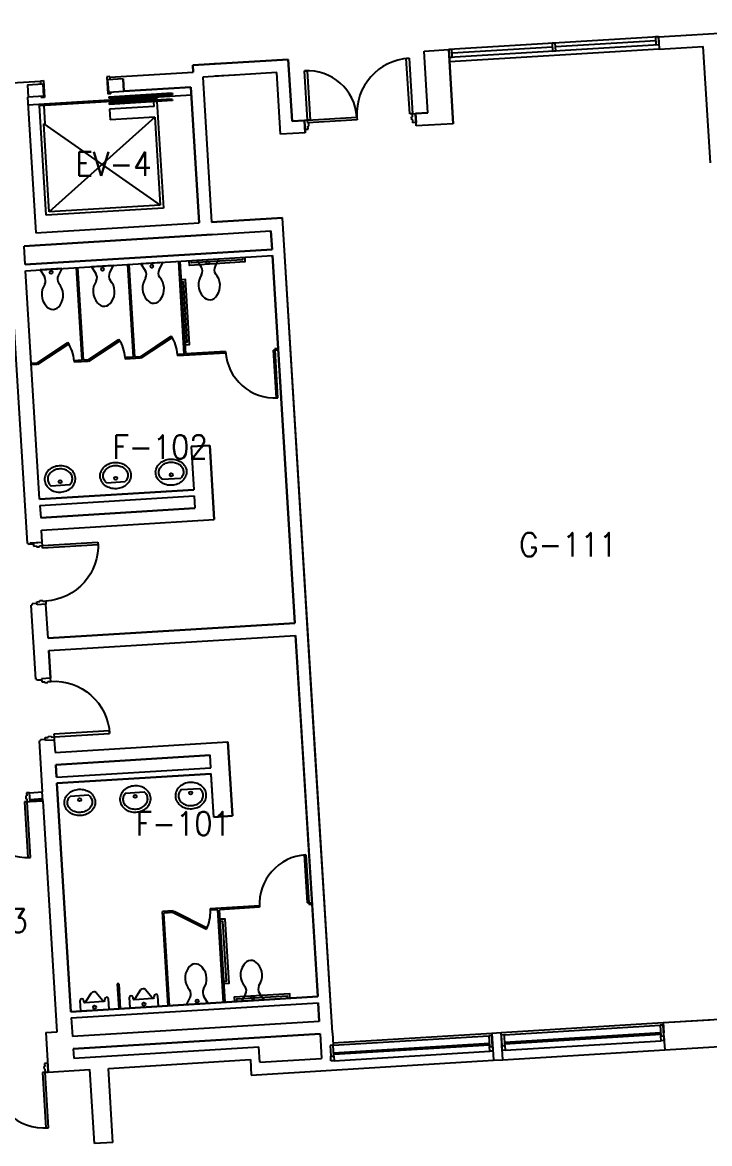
# Model space of a CAD drawing. Header units: inches. Extents: x -2 to 15026, y -1056 to 7065.
# Drawn here: x 12275 to 12720, y 5585 to 6310 of the extents above; entities that cross this region are included whole.
import ezdxf
from ezdxf.enums import TextEntityAlignment as Align

# ---------------------------------------------------------------- set-up
doc = ezdxf.new("R2010")
doc.units = ezdxf.units.IN
doc.header["$LTSCALE"] = 48
doc.header["$MEASUREMENT"] = 0
doc.layers.get('0').update_dxf_attribs({"linetype": 'CONTINUOUS'})
for name, color, linetype in [('A-DOOR', 5, 'CONTINUOUS'), ('A-FURN', 6, 'CONTINUOUS'), ('A-GLAZ', 1, 'CONTINUOUS'), ('A-GLAZ-DETL', 5, 'CONTINUOUS'), ('A-WALL', 7, 'CONTINUOUS'), ('A-WALL-SILL', 3, 'CONTINUOUS'), ('SP-RMNO', 7, 'CONTINUOUS'), ('SP-ROOM', 7, 'CONTINUOUS'), ('SP-ROOMF', 7, 'CONTINUOUS')]:
    doc.layers.add(name, color=color, linetype=linetype)
doc.styles.add('ROMANS', font='ROMANS', dxfattribs={"width": 0.78})

# ---------------------------------------------------------------- blocks, each defined once
blk = doc.blocks.new('FMGRM1')
at = {"style": 'ROMANS', "width": 0.9}
for tag, p in [('DATA1', (0, -0.2836)), ('DATA2', (0, -0.443)), ('DATA3', (0, -0.6024)), ('DATA4', (0, -0.7618)), ('DATA5', (0, -0.9213))]:
    blk.add_attdef(tag, text='', height=0.1172, dxfattribs=at).set_placement(p, align=Align.CENTER)
at = {"layer": 'SP-RMNO', "style": 'ROMANS', "width": 0.9}
blk.add_attdef('RMNUMB', text='', height=0.16, dxfattribs=at).set_placement((0, 0), align=Align.MIDDLE)

msp = doc.modelspace()

# ---------------------------------------------------------------- linework, layer by layer
at = {"layer": 'A-DOOR', "linetype": 'Continuous'}
for p, q in [((12523.64, 6286.93), (12525.39, 6287.04)), ((12525.84, 6251), (12523.64, 6286.93)), ((12525.39, 6287.04), (12527.59, 6251.1)), ((12457.76, 6278.89), (12459.5, 6278.99)), ((12459.71, 6246.95), (12457.76, 6278.89)), ((12459.5, 6278.99), (12461.46, 6247.05)), ((12278.46, 6269.93), (12288.45, 6270.54)), ((12286.83, 6272.45), (12288.82, 6272.57)), ((12286.83, 6272.45), (12286.95, 6270.45)), ((12288.45, 6270.54), (12288.93, 6262.56)), ((12288.82, 6272.57), (12289.49, 6261.59)), ((12331.74, 6275.19), (12329.75, 6275.07)), ((12329.75, 6275.07), (12330.42, 6264.09)), ((12340.35, 6273.71), (12330.37, 6273.1)), ((12330.37, 6273.1), (12330.86, 6265.12)), ((12331.74, 6275.19), (12331.86, 6273.2)), ((12278.76, 6256.92), (12384.56, 6263.39)), ((12330.42, 6264.09), (12332.41, 6264.21)), ((12330.86, 6265.12), (12340.84, 6265.73)), ((12331.04, 6262.12), (12372.21, 6264.64)), ((12331.1, 6261.13), (12372.27, 6263.64)), ((12332.35, 6265.21), (12332.41, 6264.21)), ((12372.21, 6264.64), (12372.27, 6263.64)), ((12288.93, 6262.56), (12278.95, 6261.94)), ((12287.44, 6262.46), (12287.5, 6261.47)), ((12289.49, 6261.59), (12287.5, 6261.47)), ((12331.04, 6262.12), (12331.1, 6261.13)), ((12459.71, 6246.95), (12491.65, 6248.9)), ((12491.65, 6248.9), (12491.76, 6247.16)), ((12527.59, 6251.1), (12525.84, 6251)), ((12527.09, 6249.13), (12527.71, 6249.17)), ((12527.2, 6247.26), (12527.09, 6249.13)), ((12527.59, 6251.1), (12529.59, 6251.23)), ((12527.71, 6249.17), (12527.59, 6251.1)), ((12529.59, 6251.23), (12529.94, 6245.49)), ((12459.71, 6246.95), (12457.72, 6246.82)), ((12457.72, 6246.82), (12458.07, 6241.08)), ((12461.46, 6247.05), (12459.71, 6246.95)), ((12459.82, 6245.2), (12459.71, 6246.95)), ((12459.83, 6245.01), (12459.71, 6246.95)), ((12491.76, 6247.16), (12459.82, 6245.2)), ((12460.46, 6245.05), (12459.83, 6245.01)), ((12459.95, 6243.14), (12460.57, 6243.18)), ((12460.07, 6241.21), (12459.95, 6243.14)), ((12460.57, 6243.18), (12460.46, 6245.05)), ((12527.82, 6247.3), (12527.2, 6247.26)), ((12527.94, 6245.36), (12527.82, 6247.3)), ((12529.94, 6245.49), (12527.94, 6245.36)), ((12458.07, 6241.08), (12460.07, 6241.21)), ((12317.7, 6091.99), (12337.71, 6105.24)), ((12318.25, 6091.16), (12338.27, 6104.41)), ((12351.54, 6094.06), (12371.55, 6107.31)), ((12352.09, 6093.23), (12372.1, 6106.48)), ((12284.66, 6089.97), (12304.68, 6103.22)), ((12285.21, 6089.14), (12305.23, 6102.39)), ((12438.67, 6098.39), (12437.67, 6098.33)), ((12439.57, 6067.39), (12437.67, 6098.33)), ((12440.56, 6067.45), (12438.67, 6098.39)), ((12285.21, 6089.14), (12284.66, 6089.97)), ((12318.25, 6091.16), (12317.7, 6091.99)), ((12352.09, 6093.23), (12351.54, 6094.06)), ((12288.05, 5973.96), (12282.31, 5973.61)), ((12282.31, 5973.61), (12282.43, 5971.62)), ((12288.17, 5971.97), (12288.05, 5973.96)), ((12288.17, 5971.97), (12324.11, 5974.17)), ((12324.11, 5974.17), (12324.21, 5972.42)), ((12282.43, 5971.62), (12284.37, 5971.73)), ((12284.37, 5971.73), (12284.41, 5971.11)), ((12284.41, 5971.11), (12286.28, 5971.23)), ((12286.24, 5971.85), (12288.17, 5971.97)), ((12286.28, 5971.23), (12286.24, 5971.85)), ((12288.28, 5970.22), (12288.17, 5971.97)), ((12324.21, 5972.42), (12288.28, 5970.22)), ((12284.63, 5935.68), (12286.57, 5935.8)), ((12284.75, 5933.69), (12284.63, 5935.68)), ((12290.49, 5934.04), (12284.75, 5933.69)), ((12286.53, 5936.42), (12288.4, 5936.54)), ((12286.57, 5935.8), (12286.53, 5936.42)), ((12288.4, 5936.54), (12288.44, 5935.92)), ((12288.44, 5935.92), (12290.37, 5936.03)), ((12290.37, 5936.03), (12290.49, 5934.04)), ((12293.42, 5886.13), (12287.68, 5885.78)), ((12287.68, 5885.78), (12287.81, 5883.78)), ((12287.81, 5883.78), (12289.74, 5883.9)), ((12289.74, 5883.9), (12289.78, 5883.27)), ((12289.78, 5883.27), (12291.65, 5883.39)), ((12291.61, 5884.01), (12293.55, 5884.13)), ((12291.65, 5883.39), (12291.61, 5884.01)), ((12293.55, 5884.13), (12293.42, 5886.13)), ((12331.57, 5852.14), (12295.64, 5849.94)), ((12295.64, 5849.94), (12295.74, 5848.2)), ((12295.74, 5848.2), (12331.68, 5850.4)), ((12331.68, 5850.4), (12331.57, 5852.14)), ((12290, 5847.85), (12291.94, 5847.96)), ((12290.13, 5845.85), (12290, 5847.85)), ((12295.87, 5846.2), (12290.13, 5845.85)), ((12291.9, 5848.59), (12293.77, 5848.7)), ((12291.94, 5847.96), (12291.9, 5848.59)), ((12293.77, 5848.7), (12293.81, 5848.08)), ((12293.81, 5848.08), (12295.74, 5848.2)), ((12295.74, 5848.2), (12295.87, 5846.2)), ((12278.04, 5810.11), (12277.42, 5810.07)), ((12277.42, 5810.07), (12277.53, 5808.2)), ((12277.53, 5808.2), (12278.15, 5808.24)), ((12279.92, 5812.16), (12277.92, 5812.04)), ((12277.92, 5812.04), (12278.04, 5810.11)), ((12278.15, 5808.24), (12278.27, 5806.3)), ((12278.27, 5806.3), (12280.27, 5806.43)), ((12280.27, 5806.43), (12279.92, 5812.16)), ((12278.27, 5806.3), (12276.53, 5806.2)), ((12276.53, 5806.2), (12278.72, 5770.26)), ((12280.47, 5770.37), (12278.27, 5806.3)), ((12278.72, 5770.26), (12280.47, 5770.37)), ((12457.64, 5771.94), (12459.53, 5741)), ((12458.63, 5772), (12460.53, 5741.06)), ((12373.32, 5735.6), (12372.88, 5734.7)), ((12372.88, 5734.7), (12394.36, 5723.99)), ((12373.32, 5735.6), (12394.8, 5724.88)), ((12460.53, 5741.06), (12459.53, 5741)), ((12289.71, 5635.23), (12289.08, 5635.19)), ((12289.08, 5635.19), (12289.2, 5633.32)), ((12289.2, 5633.32), (12289.82, 5633.35)), ((12291.58, 5637.28), (12289.59, 5637.16)), ((12289.59, 5637.16), (12289.71, 5635.23)), ((12289.82, 5633.35), (12289.94, 5631.42)), ((12291.94, 5631.54), (12291.58, 5637.28)), ((12289.94, 5631.42), (12288.19, 5631.31)), ((12288.19, 5631.31), (12290.39, 5595.38)), ((12289.94, 5631.42), (12291.94, 5631.54)), ((12292.14, 5595.48), (12289.94, 5631.42)), ((12290.39, 5595.38), (12292.14, 5595.48))]:
    msp.add_line(p, q, dxfattribs=at)
for centre, radius, start, end in [((12527.59, 6251.1), 36, 93.50548, 183.50548), ((12459.71, 6246.95), 32, 3.50549, 93.50549), ((12317.7, 6091.99), 24, 3.5, 33.5), ((12351.54, 6094.06), 24, 3.5, 33.5), ((12284.66, 6089.97), 24, 3.5, 33.5), ((12438.61, 6099.39), 32, 183.50366, 273.5), ((12278.27, 5806.3), 36, 183.50001, 273.50001), ((12460.59, 5740.06), 32, 93.5, 183.49634), ((12289.94, 5631.42), 36, 183.50046, 273.50046)]:
    msp.add_arc(centre, radius, start, end, dxfattribs=at)
at = {"layer": 'A-DOOR', "linetype": 'Continuous', "extrusion": (0, 0, -1)}
for centre, major_axis, start_param, end_param in [((12288.17, 5971.97), (-25.46, 25.46), 2.295108, 3.865904), ((12295.74, 5848.2), (25.46, 25.46), -0.846485, 0.724312)]:
    msp.add_ellipse(centre, major_axis=major_axis, ratio=1, start_param=start_param, end_param=end_param, dxfattribs=at)
at = {"layer": 'A-DOOR', "linetype": 'Continuous'}
msp.add_ellipse((12372.86, 5734.7), major_axis=(18.66, -15.11), ratio=0.999688, start_param=0.218166, end_param=0.741765, dxfattribs=at)
at = {"layer": 'A-FURN', "linetype": 'Continuous'}
for p, q in [((12365.84, 6155.05), (12351.87, 6154.19)), ((12365.84, 6155.05), (12363.62, 6150.41)), ((12388.1, 6156.41), (12402.07, 6157.27)), ((12388.1, 6156.41), (12390.87, 6152.07)), ((12402.07, 6157.27), (12399.85, 6152.62)), ((12300.66, 6151.06), (12286.69, 6150.21)), ((12286.69, 6150.21), (12289.46, 6145.87)), ((12300.66, 6151.06), (12298.44, 6146.42)), ((12333.9, 6153.1), (12319.93, 6152.24)), ((12319.93, 6152.24), (12322.7, 6147.9)), ((12333.9, 6153.1), (12331.68, 6148.45)), ((12351.87, 6154.19), (12354.64, 6149.86)), ((12305.87, 6011.15), (12293.78, 6010.41)), ((12329.71, 6012.61), (12341.8, 6013.35)), ((12365.64, 6014.81), (12377.74, 6015.55)), ((12377.92, 5814.15), (12390.01, 5814.89)), ((12318.14, 5810.5), (12306.05, 5809.76)), ((12341.98, 5811.95), (12354.08, 5812.69)), ((12348.16, 5679.08), (12351.82, 5684.82)), ((12354.82, 5685), (12359.14, 5679.75)), ((12313.1, 5670.93), (12312.67, 5677.91)), ((12314.67, 5678.04), (12314.73, 5677.04)), ((12315.76, 5676.6), (12327.73, 5677.33)), ((12316.22, 5677.13), (12319.88, 5682.86)), ((12322.88, 5683.05), (12327.2, 5677.8)), ((12328.7, 5677.89), (12328.64, 5678.89)), ((12330.64, 5679.01), (12331.06, 5672.03)), ((12345.04, 5672.88), (12344.61, 5679.87)), ((12346.61, 5679.99), (12346.67, 5678.99)), ((12347.7, 5678.55), (12359.67, 5679.29)), ((12360.64, 5679.85), (12360.58, 5680.84)), ((12362.58, 5680.97), (12363, 5673.98)), ((12381.47, 5675.11), (12383.69, 5679.75)), ((12395.44, 5675.96), (12381.47, 5675.11)), ((12395.44, 5675.96), (12392.67, 5680.3)), ((12417.4, 5677.31), (12419.62, 5681.95)), ((12417.4, 5677.31), (12431.38, 5678.16)), ((12431.38, 5678.16), (12428.61, 5682.5)), ((12331.06, 5672.03), (12313.1, 5670.93)), ((12363, 5673.98), (12345.04, 5672.88))]:
    msp.add_line(p, q, dxfattribs=at)
for points in [[(12419.04, 6158.3), (12419.22, 6155.31), (12383.29, 6153.11), (12383.11, 6156.11)], [(12417.54, 6158.21), (12417.64, 6156.71), (12384.7, 6154.7), (12384.61, 6156.2)], [(12380.42, 6101.84), (12383.41, 6102.02), (12380.85, 6143.95), (12377.85, 6143.76)], [(12380.32, 6103.34), (12381.82, 6103.43), (12379.44, 6142.36), (12377.95, 6142.26)], [(12403.13, 5730.53), (12406.12, 5730.72), (12408.69, 5688.8), (12405.69, 5688.61)], [(12403.22, 5729.04), (12404.72, 5729.13), (12407.1, 5690.2), (12405.6, 5690.11)], [(12448.34, 5679.2), (12448.16, 5682.2), (12412.23, 5680), (12412.41, 5677)], [(12446.85, 5679.11), (12446.76, 5680.61), (12413.82, 5678.59), (12413.91, 5677.09)]]:
    msp.add_lwpolyline(points, dxfattribs=at)
for points in [[(12325.52, 6016.6, -0.115836), (12326.08, 6019.88, -0.104065), (12328.14, 6022.84, -0.09084), (12331.19, 6024.81, -0.083285), (12334.98, 6025.69, -0.083285), (12338.85, 6025.28, -0.09084), (12342.12, 6023.7, -0.104065), (12344.52, 6021.01, -0.115836), (12345.48, 6017.82, -0.115836), (12344.92, 6014.53, -0.104065), (12342.86, 6011.57, -0.09084), (12339.81, 6009.6, -0.083285), (12336.02, 6008.72, -0.083285), (12332.14, 6009.13, -0.09084), (12328.88, 6010.72, -0.104065), (12326.48, 6013.41, -0.115836), (12325.52, 6016.6)], [(12361.45, 6018.79, -0.115836), (12362.01, 6022.08, -0.104065), (12364.07, 6025.04, -0.09084), (12367.12, 6027.01, -0.083285), (12370.91, 6027.89, -0.083285), (12374.79, 6027.48, -0.09084), (12378.05, 6025.89, -0.104065), (12380.45, 6023.21, -0.115836), (12381.41, 6020.02, -0.115836), (12380.85, 6016.73, -0.104065), (12378.79, 6013.77, -0.09084), (12375.74, 6011.8, -0.083285), (12371.95, 6010.92, -0.083285), (12368.08, 6011.33, -0.09084), (12364.81, 6012.92, -0.104065), (12362.41, 6015.6, -0.115836), (12361.45, 6018.79)], [(12363.45, 6018.92, -0.115836), (12363.85, 6021.3, -0.104065), (12365.44, 6023.58, -0.09084), (12367.89, 6025.16, -0.083285), (12371.03, 6025.89, -0.083285), (12374.25, 6025.55, -0.09084), (12376.87, 6024.28, -0.104065), (12378.72, 6022.21, -0.115836), (12379.42, 6019.89, -0.115836), (12379.01, 6017.51, -0.087296), (12377.74, 6015.55)], [(12309.55, 6015.62, 0.115836), (12308.59, 6018.81, 0.104065), (12306.19, 6021.5, 0.09084), (12302.92, 6023.09, 0.083285), (12299.05, 6023.49, 0.083285), (12295.25, 6022.62, 0.09084), (12292.2, 6020.64, 0.104065), (12290.15, 6017.68, 0.115836), (12289.58, 6014.4, 0.115836), (12290.54, 6011.21, 0.104065), (12292.95, 6008.52, 0.09084), (12296.21, 6006.93, 0.083285), (12300.08, 6006.53, 0.083285), (12303.88, 6007.4, 0.09084), (12306.93, 6009.38, 0.104065), (12308.98, 6012.34, 0.115836), (12309.55, 6015.62)], [(12307.55, 6015.5, 0.115836), (12306.86, 6017.81, 0.104065), (12305, 6019.89, 0.09084), (12302.38, 6021.16, 0.083285), (12299.17, 6021.5, 0.083285), (12296.02, 6020.77, 0.09084), (12293.58, 6019.19, 0.104065), (12291.99, 6016.9, 0.115836), (12291.58, 6014.52, 0.115836), (12292.28, 6012.21, 0.087296), (12293.78, 6010.41)], [(12327.51, 6016.72, -0.115836), (12327.92, 6019.1, -0.104065), (12329.51, 6021.38, -0.09084), (12331.95, 6022.97, -0.083285), (12335.1, 6023.7, -0.083285), (12338.32, 6023.36, -0.09084), (12340.94, 6022.08, -0.104065), (12342.79, 6020.01, -0.115836), (12343.48, 6017.7, -0.115836), (12343.08, 6015.31, -0.087296), (12341.8, 6013.35)], [(12329.71, 6012.61, -0.087296), (12328.21, 6014.4, -0.115836), (12327.51, 6016.72)], [(12365.64, 6014.81, -0.087296), (12364.14, 6016.6, -0.115836), (12363.45, 6018.92)], [(12305.87, 6011.15, 0.087296), (12307.14, 6013.12, 0.115836), (12307.55, 6015.5)], [(12322.34, 5806.51, -0.115836), (12321.78, 5803.22, -0.104065), (12319.72, 5800.26, -0.09084), (12316.67, 5798.29, -0.083285), (12312.87, 5797.41, -0.083285), (12309, 5797.82, -0.09084), (12305.74, 5799.41, -0.104065), (12303.33, 5802.09, -0.115836), (12302.37, 5805.29, -0.115836), (12302.94, 5808.57, -0.104065), (12304.99, 5811.53, -0.09084), (12308.04, 5813.5, -0.083285), (12311.84, 5814.38, -0.083285), (12315.71, 5813.97, -0.09084), (12318.98, 5812.38, -0.104065), (12321.38, 5809.7, -0.115836), (12322.34, 5806.51)], [(12338.31, 5807.48, 0.115836), (12339.27, 5804.29, 0.104065), (12341.67, 5801.61, 0.09084), (12344.93, 5800.02, 0.083285), (12348.81, 5799.61, 0.083285), (12352.6, 5800.49, 0.09084), (12355.65, 5802.46, 0.104065), (12357.71, 5805.42, 0.115836), (12358.27, 5808.7, 0.115836), (12357.31, 5811.9, 0.104065), (12354.91, 5814.58, 0.09084), (12351.64, 5816.17, 0.083285), (12347.77, 5816.58, 0.083285), (12343.98, 5815.7, 0.09084), (12340.93, 5813.73, 0.104065), (12338.87, 5810.77, 0.115836), (12338.31, 5807.48)], [(12374.24, 5809.68, 0.115836), (12375.2, 5806.49, 0.104065), (12377.6, 5803.8, 0.09084), (12380.87, 5802.22, 0.083285), (12384.74, 5801.81, 0.083285), (12388.53, 5802.69, 0.09084), (12391.58, 5804.66, 0.104065), (12393.64, 5807.62, 0.115836), (12394.2, 5810.9, 0.115836), (12393.24, 5814.09, 0.104065), (12390.84, 5816.78, 0.09084), (12387.58, 5818.37, 0.083285), (12383.7, 5818.78, 0.083285), (12379.91, 5817.9, 0.09084), (12376.86, 5815.92, 0.104065), (12374.8, 5812.97, 0.115836), (12374.24, 5809.68)], [(12377.92, 5814.15, 0.087296), (12376.64, 5812.19, 0.115836), (12376.24, 5809.8)], [(12376.24, 5809.8, 0.115836), (12376.93, 5807.49, 0.104065), (12378.79, 5805.42, 0.09084), (12381.4, 5804.14, 0.083285), (12384.62, 5803.8, 0.083285), (12387.77, 5804.53, 0.09084), (12390.21, 5806.11, 0.104065), (12391.8, 5808.4, 0.115836), (12392.21, 5810.78, 0.115836), (12391.51, 5813.1, 0.087296), (12390.01, 5814.89)], [(12320.34, 5806.39, -0.115836), (12319.93, 5804, -0.104065), (12318.35, 5801.72, -0.09084), (12315.9, 5800.14, -0.083285), (12312.75, 5799.41, -0.083285), (12309.54, 5799.75, -0.09084), (12306.92, 5801.02, -0.104065), (12305.07, 5803.09, -0.115836), (12304.37, 5805.41, -0.115836), (12304.78, 5807.79, -0.087296), (12306.05, 5809.76)], [(12318.14, 5810.5, -0.087296), (12319.65, 5808.7, -0.115836), (12320.34, 5806.39)], [(12341.98, 5811.95, 0.087296), (12340.71, 5809.99, 0.115836), (12340.3, 5807.61)], [(12340.3, 5807.61, 0.115836), (12341, 5805.29, 0.104065), (12342.85, 5803.22, 0.09084), (12345.47, 5801.95, 0.083285), (12348.69, 5801.61, 0.083285), (12351.84, 5802.33, 0.09084), (12354.28, 5803.92, 0.104065), (12355.87, 5806.2, 0.115836), (12356.27, 5808.58, 0.115836), (12355.58, 5810.9, 0.087296), (12354.08, 5812.69)]]:
    msp.add_lwpolyline(points, format="xyb", dxfattribs=at)
for centre in [(12395.21, 6154.84), (12293.8, 6148.64), (12327.04, 6150.67), (12358.98, 6152.63), (12371.54, 6017.68), (12299.67, 6013.29), (12335.6, 6015.48), (12312.25, 5807.62), (12348.18, 5809.82), (12384.12, 5812.01), (12353.9, 5675.43), (12388.33, 5677.53), (12424.27, 5679.73), (12321.96, 5673.47)]:
    msp.add_circle(centre, 1, dxfattribs=at)
for centre, radius, start, end in [((12318.36, 6145.13), 5.15, 334.4454, 32.5546), ((12336.32, 6146.23), 5.15, 154.4454, 212.5546), ((12350.3, 6147.09), 5.15, 334.4454, 32.5546), ((12368.26, 6148.18), 5.15, 154.4454, 212.5546), ((12386.53, 6149.3), 5.15, 334.4454, 32.5546), ((12404.5, 6150.4), 5.15, 154.4454, 212.5546), ((12392.05, 6140.12), 11.05, 324.19235, 42.80765), ((12298.73, 6134.41), 11.05, 144.19235, 222.80765), ((12285.12, 6143.1), 5.15, 334.4454, 32.5546), ((12303.09, 6144.2), 5.15, 154.4454, 212.5546), ((12290.64, 6133.92), 11.05, 324.19235, 42.80765), ((12331.96, 6136.45), 11.05, 144.19235, 222.80765), ((12323.88, 6135.95), 11.05, 324.19235, 42.80765), ((12363.9, 6138.4), 11.05, 144.19235, 222.80765), ((12355.82, 6137.91), 11.05, 324.19235, 42.80765), ((12400.14, 6140.62), 11.05, 144.19235, 222.80765), ((12396.35, 6136.18), 5.3, 215.39079, 331.60921), ((12294.94, 6129.97), 5.3, 215.39079, 331.60921), ((12328.18, 6132.01), 5.3, 215.39079, 331.60921), ((12360.12, 6133.96), 5.3, 215.39079, 331.60921), ((12391.49, 5692.25), 11.05, 144.19235, 222.80765), ((12387.19, 5696.2), 5.3, 35.39079, 151.60921), ((12383.41, 5691.76), 11.05, 324.19235, 42.80765), ((12427.42, 5694.45), 11.05, 144.19235, 222.80765), ((12423.13, 5698.4), 5.3, 35.39079, 151.60921), ((12419.34, 5693.96), 11.05, 324.19235, 42.80765), ((12321.5, 5680.96), 2.5, 56.6301, 130.3699), ((12353.44, 5682.91), 2.5, 56.6301, 130.3699), ((12379.05, 5681.97), 5.15, 334.4454, 32.5546), ((12397.01, 5683.07), 5.15, 154.4454, 212.5546), ((12414.98, 5684.17), 5.15, 334.4454, 32.5546), ((12432.95, 5685.27), 5.15, 154.4454, 212.5546), ((12313.67, 5677.97), 1, 3.5, 183.5), ((12315.46, 5677.33), 0.791, 201.93495, 345.06505), ((12327.94, 5678.1), 0.791, 201.93495, 345.06505), ((12329.64, 5678.95), 1, 3.5, 183.5), ((12345.61, 5679.93), 1, 3.5, 183.5), ((12347.4, 5679.29), 0.791, 201.93495, 345.06505), ((12359.88, 5680.05), 0.791, 201.93495, 345.06505), ((12361.58, 5680.9), 1, 3.5, 183.5)]:
    msp.add_arc(centre, radius, start, end, dxfattribs=at)
at = {"layer": 'A-GLAZ', "linetype": 'Continuous'}
for p, q in [((12551.41, 6287.63), (12687.15, 6295.93)), ((12618.13, 6294.21), (12553.25, 6290.24)), ((12685, 6298.3), (12620.12, 6294.33)), ((12288.17, 5808.14), (12280.19, 5807.65)), ((12288.2, 5807.64), (12280.22, 5807.15)), ((12587.06, 5655.62), (12687.87, 5661.79)), ((12476.26, 5648.85), (12577.07, 5655.01)), ((12688.17, 5656.8), (12587.36, 5650.63)), ((12688.23, 5655.8), (12587.42, 5649.63)), ((12577.38, 5650.02), (12476.57, 5643.86)), ((12577.44, 5649.02), (12476.63, 5642.86)), ((12587.67, 5645.64), (12688.48, 5651.81)), ((12476.87, 5638.87), (12577.68, 5645.03))]:
    msp.add_line(p, q, dxfattribs=at)
at = {"layer": 'A-GLAZ-DETL', "linetype": 'Continuous'}
for p, q in [((12689.86, 5661.91), (12687.87, 5661.79)), ((12687.87, 5661.79), (12688.29, 5654.8)), ((12690.29, 5654.92), (12689.86, 5661.91)), ((12579.07, 5655.13), (12577.07, 5655.01)), ((12577.07, 5655.01), (12577.5, 5648.03)), ((12579.5, 5648.15), (12579.07, 5655.13)), ((12587.06, 5655.62), (12585.06, 5655.5)), ((12585.06, 5655.5), (12585.49, 5648.51)), ((12587.48, 5648.64), (12587.06, 5655.62)), ((12688.29, 5654.8), (12690.29, 5654.92)), ((12688.29, 5654.8), (12690.29, 5654.92)), ((12688.48, 5651.81), (12688.29, 5654.8)), ((12690.29, 5654.92), (12690.47, 5651.93)), ((12476.26, 5648.85), (12474.27, 5648.72)), ((12474.27, 5648.72), (12474.69, 5641.74)), ((12476.69, 5641.86), (12476.26, 5648.85)), ((12577.5, 5648.03), (12579.5, 5648.15)), ((12577.5, 5648.03), (12579.5, 5648.15)), ((12577.68, 5645.03), (12577.5, 5648.03)), ((12579.5, 5648.15), (12579.68, 5645.15)), ((12585.49, 5648.51), (12587.48, 5648.64)), ((12585.49, 5648.51), (12587.48, 5648.64)), ((12585.67, 5645.52), (12585.49, 5648.51)), ((12587.48, 5648.64), (12587.67, 5645.64)), ((12690.47, 5651.93), (12688.48, 5651.81)), ((12474.69, 5641.74), (12476.69, 5641.86)), ((12474.69, 5641.74), (12476.69, 5641.86)), ((12474.88, 5638.74), (12474.69, 5641.74)), ((12476.69, 5641.86), (12476.87, 5638.87)), ((12579.68, 5645.15), (12577.68, 5645.03)), ((12587.67, 5645.64), (12585.67, 5645.52)), ((12476.87, 5638.87), (12474.88, 5638.74))]:
    msp.add_line(p, q, dxfattribs=at)
for points in [[(12686.85, 6300.92), (12684.85, 6300.8), (12685.16, 6295.81), (12687.15, 6295.93)], [(12553.1, 6292.74), (12551.1, 6292.62), (12551.41, 6287.63), (12553.4, 6287.75)], [(12619.97, 6296.83), (12617.98, 6296.71), (12618.28, 6291.72), (12620.28, 6291.84)]]:
    msp.add_lwpolyline(points, close=True, dxfattribs=at)
at = {"layer": 'A-WALL', "linetype": 'Continuous'}
for p, q in [((12686.85, 6300.92), (12838.56, 6310.2)), ((12686.85, 6300.92), (12551.1, 6292.62)), ((12686.85, 6300.92), (12687.34, 6292.93)), ((12535.13, 6291.64), (12551.1, 6292.62)), ((12535.13, 6291.64), (12551.1, 6292.62)), ((12554.03, 6244.71), (12551.1, 6292.62)), ((12551.1, 6292.62), (12554.03, 6244.71)), ((12687.34, 6292.93), (12715.78, 6294.67)), ((12720.39, 6219.32), (12715.78, 6294.67)), ((12447.29, 6286.27), (12385.41, 6282.48)), ((12385.41, 6282.48), (12447.29, 6286.27)), ((12449.73, 6246.34), (12447.29, 6286.27)), ((12447.29, 6286.27), (12449.73, 6246.34)), ((12537.57, 6251.71), (12535.13, 6291.64)), ((12537.57, 6251.71), (12535.13, 6291.64)), ((12331.77, 6274.82), (12385.68, 6278.12)), ((12385.41, 6282.48), (12385.68, 6278.12)), ((12385.68, 6278.12), (12385.41, 6282.48)), ((12439.79, 6277.79), (12391.87, 6274.86)), ((12439.79, 6277.79), (12391.87, 6274.86)), ((12412.27, 6284.12), (12399.37, 6283.34)), ((12442.24, 6237.87), (12439.79, 6277.79)), ((12442.24, 6237.87), (12439.79, 6277.79)), ((12286.85, 6272.07), (12261.02, 6270.49)), ((12340.35, 6273.71), (12340.84, 6265.73)), ((12340.84, 6265.73), (12340.35, 6273.71)), ((12391.87, 6274.86), (12397.61, 6181.04)), ((12391.87, 6274.86), (12397.61, 6181.04)), ((12412.89, 6276.15), (12399.86, 6275.35)), ((12278.46, 6269.93), (12278.95, 6261.94)), ((12278.46, 6269.93), (12278.95, 6261.94)), ((12340.84, 6265.73), (12384.25, 6268.39)), ((12384.25, 6268.39), (12340.84, 6265.73)), ((12384.25, 6268.39), (12389.62, 6180.55)), ((12389.62, 6180.55), (12384.25, 6268.39)), ((12278.95, 6261.94), (12278.45, 6261.91)), ((12278.95, 6261.94), (12278.45, 6261.91)), ((12278.45, 6261.91), (12283.83, 6174.08)), ((12278.45, 6261.91), (12283.83, 6174.08)), ((12286.31, 6256.38), (12362.16, 6261.02)), ((12290.64, 6185.52), (12286.31, 6256.38)), ((12290.03, 6244.59), (12289.3, 6256.57)), ((12372.21, 6260.64), (12331.28, 6258.13)), ((12331.28, 6258.13), (12331.34, 6257.13)), ((12372.27, 6259.64), (12331.34, 6257.13)), ((12360.47, 6255.91), (12331.53, 6254.14)), ((12360.47, 6255.91), (12360.29, 6258.9)), ((12362.16, 6261.02), (12362.23, 6260.02)), ((12362.29, 6259.03), (12366.5, 6190.16)), ((12372.21, 6260.64), (12372.27, 6259.64)), ((12360.9, 6248.92), (12292.51, 6187.63)), ((12331.53, 6254.14), (12331.95, 6247.15)), ((12360.9, 6248.92), (12331.95, 6247.15)), ((12360.9, 6248.92), (12364.38, 6192.03)), ((12537.57, 6251.71), (12529.59, 6251.23)), ((12529.59, 6251.23), (12537.57, 6251.71)), ((12530.08, 6243.24), (12529.59, 6251.23)), ((12530.08, 6243.24), (12529.59, 6251.23)), ((12290.03, 6244.59), (12289.04, 6244.53)), ((12292.51, 6187.63), (12289.04, 6244.53)), ((12289.04, 6244.53), (12364.38, 6192.03)), ((12457.72, 6246.83), (12449.73, 6246.34)), ((12449.73, 6246.34), (12457.72, 6246.83)), ((12458.21, 6238.85), (12457.72, 6246.83)), ((12457.72, 6246.83), (12457.72, 6246.82)), ((12457.72, 6246.82), (12458.21, 6238.85)), ((12554.03, 6244.71), (12530.08, 6243.24)), ((12554.03, 6244.71), (12530.08, 6243.24)), ((12458.21, 6238.85), (12442.24, 6237.87)), ((12458.21, 6238.85), (12442.24, 6237.87)), ((12364.38, 6192.03), (12292.51, 6187.63)), ((12366.5, 6190.16), (12290.64, 6185.52)), ((12397.61, 6181.04), (12443.53, 6183.85)), ((12443.53, 6183.85), (12397.61, 6181.04)), ((12464.31, 5844.11), (12443.53, 6183.85)), ((12475.76, 5656.83), (12443.53, 6183.85)), ((12283.83, 6174.08), (12389.62, 6180.55)), ((12283.83, 6174.08), (12389.62, 6180.55)), ((12278.44, 5973.38), (12266.23, 6173)), ((12276.33, 6165.6), (12398.1, 6173.05)), ((12398.1, 6173.05), (12276.33, 6165.6)), ((12398.1, 6173.05), (12436.03, 6175.37)), ((12398.1, 6173.05), (12436.03, 6175.37)), ((12436.76, 6163.4), (12436.03, 6175.37)), ((12436.03, 6175.37), (12436.76, 6163.4)), ((12277.06, 6153.63), (12276.33, 6165.6)), ((12277.06, 6153.63), (12436.76, 6163.4)), ((12436.76, 6163.4), (12277.06, 6153.63)), ((12277.31, 6149.63), (12437.01, 6159.4)), ((12277.31, 6149.63), (12437.01, 6159.4)), ((12376.12, 6155.68), (12379.78, 6095.79)), ((12377.12, 6155.74), (12380.78, 6095.85)), ((12451.54, 5921.85), (12437.01, 6159.4)), ((12437.01, 6159.4), (12451.54, 5921.85)), ((12286.34, 6001.91), (12277.31, 6149.63)), ((12313.81, 6091.76), (12310.14, 6151.64)), ((12314.81, 6091.82), (12311.14, 6151.7)), ((12347.05, 6093.79), (12343.38, 6153.68)), ((12348.04, 6093.85), (12344.38, 6153.74)), ((12406.73, 6096.44), (12375.55, 6094.53)), ((12406.67, 6097.44), (12380.78, 6095.85)), ((12438.61, 6099.39), (12440.67, 6099.52)), ((12438.61, 6099.39), (12438.67, 6098.39)), ((12438.67, 6098.39), (12440.73, 6098.52)), ((12284.66, 6089.97), (12280.97, 6089.75)), ((12284.66, 6089.97), (12284.72, 6088.97)), ((12313.81, 6091.76), (12308.62, 6091.44)), ((12308.62, 6091.44), (12308.68, 6090.44)), ((12317.76, 6091), (12308.68, 6090.44)), ((12317.7, 6091.99), (12314.81, 6091.82)), ((12317.7, 6091.99), (12317.76, 6091)), ((12347.05, 6093.79), (12341.66, 6093.46)), ((12341.66, 6093.46), (12341.72, 6092.46)), ((12351.6, 6093.06), (12341.72, 6092.46)), ((12351.54, 6094.06), (12348.04, 6093.85)), ((12351.54, 6094.06), (12351.6, 6093.06)), ((12379.78, 6095.79), (12375.49, 6095.53)), ((12375.49, 6095.53), (12375.55, 6094.53)), ((12284.72, 6088.97), (12281.03, 6088.75)), ((12384.45, 6035.96), (12396.42, 6036.7)), ((12396.42, 6036.7), (12384.45, 6035.96)), ((12384.45, 6035.96), (12386.15, 6008.02)), ((12384.45, 6035.96), (12386.15, 6008.02)), ((12384.45, 6035.96), (12384.45, 6035.96)), ((12396.42, 6036.7), (12399.35, 5988.79)), ((12399.35, 5988.79), (12396.42, 6036.7)), ((12286.34, 6001.91), (12386.15, 6008.02)), ((12386.15, 6008.02), (12286.34, 6001.91)), ((12286.59, 5997.92), (12386.4, 6004.02)), ((12286.59, 5997.92), (12386.4, 6004.02)), ((12386.4, 6004.02), (12386.89, 5996.04)), ((12386.4, 6004.02), (12386.89, 5996.04)), ((12286.59, 5997.92), (12287.07, 5989.93)), ((12287.07, 5989.93), (12386.89, 5996.04)), ((12386.89, 5996.04), (12287.07, 5989.93)), ((12287.56, 5981.95), (12399.35, 5988.79)), ((12287.56, 5981.95), (12399.35, 5988.79)), ((12288.05, 5973.96), (12287.56, 5981.95)), ((12279.19, 5973.42), (12278.44, 5973.38)), ((12279.24, 5972.67), (12279.19, 5973.42)), ((12288.05, 5973.96), (12280.07, 5973.48)), ((12288.05, 5973.96), (12280.07, 5973.48)), ((12280.07, 5973.48), (12280.07, 5973.48)), ((12282.36, 5972.86), (12279.24, 5972.67)), ((12281.63, 5933.5), (12280.89, 5933.45)), ((12283.82, 5885.54), (12280.89, 5933.45)), ((12284.71, 5934.44), (12281.59, 5934.24)), ((12281.63, 5933.5), (12281.59, 5934.24)), ((12291.84, 5912.08), (12290.49, 5934.04)), ((12291.84, 5912.08), (12290.49, 5934.04)), ((12290.49, 5934.04), (12290.49, 5934.04)), ((12291.84, 5912.08), (12451.54, 5921.85)), ((12451.54, 5921.85), (12291.84, 5912.08)), ((12292.32, 5904.09), (12452.03, 5913.86)), ((12292.32, 5904.09), (12452.03, 5913.86)), ((12456.42, 5842), (12452.03, 5913.86)), ((12452.03, 5913.86), (12466.31, 5680.3)), ((12292.32, 5904.09), (12293.42, 5886.13)), ((12293.42, 5886.13), (12292.32, 5904.09)), ((12284.56, 5885.59), (12283.82, 5885.54)), ((12284.61, 5884.84), (12284.56, 5885.59)), ((12287.73, 5885.03), (12284.61, 5884.84)), ((12287.01, 5845.66), (12286.26, 5845.61)), ((12288.27, 5812.68), (12286.26, 5845.61)), ((12290.08, 5846.6), (12286.96, 5846.41)), ((12287.01, 5845.66), (12286.96, 5846.41)), ((12295.77, 5847.82), (12295.77, 5847.82)), ((12295.87, 5846.2), (12296.35, 5838.22)), ((12295.87, 5846.2), (12296.35, 5838.22)), ((12296.35, 5838.22), (12408.14, 5845.05)), ((12296.35, 5838.22), (12408.14, 5845.05)), ((12411.07, 5797.14), (12408.14, 5845.05)), ((12408.14, 5845.05), (12411.07, 5797.14)), ((12475.76, 5656.83), (12464.31, 5844.11)), ((12296.35, 5838.22), (12296.35, 5838.22)), ((12296.84, 5830.23), (12396.66, 5836.34)), ((12396.66, 5836.34), (12296.84, 5830.23)), ((12397.14, 5828.35), (12396.66, 5836.34)), ((12397.14, 5828.35), (12396.66, 5836.34)), ((12466.31, 5680.3), (12456.42, 5842)), ((12297.33, 5822.25), (12296.84, 5830.23)), ((12296.84, 5830.23), (12297.33, 5822.25)), ((12297.33, 5822.25), (12397.14, 5828.35)), ((12297.33, 5822.25), (12397.14, 5828.35)), ((12297.57, 5818.25), (12397.39, 5824.36)), ((12397.39, 5824.36), (12297.57, 5818.25)), ((12397.63, 5820.37), (12397.39, 5824.36)), ((12399.1, 5796.41), (12397.39, 5824.36)), ((12306.61, 5670.53), (12297.57, 5818.25)), ((12297.57, 5818.25), (12306.61, 5670.53)), ((12399.1, 5796.41), (12397.63, 5820.37)), ((12287.9, 5812.65), (12288.25, 5806.91)), ((12297.77, 5657.47), (12288.62, 5806.94)), ((12399.1, 5796.41), (12411.07, 5797.14)), ((12411.07, 5797.14), (12399.1, 5796.41)), ((12460.53, 5741.06), (12462.59, 5741.19)), ((12372.82, 5735.7), (12365.77, 5735.27)), ((12369.49, 5674.38), (12365.77, 5735.27)), ((12372.88, 5734.7), (12366.83, 5734.33)), ((12370.49, 5674.44), (12366.83, 5734.33)), ((12372.88, 5734.7), (12372.82, 5735.7)), ((12428.59, 5739.11), (12396.77, 5737.17)), ((12396.83, 5736.17), (12396.77, 5737.17)), ((12401.76, 5736.47), (12396.83, 5736.17)), ((12405.42, 5676.57), (12401.76, 5736.47)), ((12428.65, 5738.11), (12402.76, 5736.53)), ((12406.42, 5676.63), (12402.76, 5736.53)), ((12460.53, 5741.06), (12460.59, 5740.06)), ((12460.59, 5740.06), (12462.65, 5740.19)), ((12337.57, 5688.55), (12336.57, 5688.49)), ((12336.57, 5688.49), (12337.55, 5672.42)), ((12337.57, 5688.55), (12338.55, 5672.48)), ((12306.61, 5670.53), (12466.31, 5680.3)), ((12466.31, 5680.3), (12306.61, 5670.53)), ((12306.85, 5666.54), (12466.56, 5676.31)), ((12306.85, 5666.54), (12466.56, 5676.31)), ((12467.29, 5664.33), (12466.56, 5676.31)), ((12466.56, 5676.31), (12467.29, 5664.33)), ((12306.85, 5666.54), (12307.59, 5654.56)), ((12306.85, 5666.54), (12307.59, 5654.56)), ((12467.29, 5664.33), (12307.59, 5654.56)), ((12467.29, 5664.33), (12307.59, 5654.56)), ((12689.76, 5663.53), (12761.63, 5667.93)), ((12689.76, 5663.53), (12719.71, 5665.36)), ((12689.76, 5663.53), (12690.17, 5656.92)), ((12290.41, 5657.02), (12297.77, 5657.47)), ((12290.41, 5657.02), (12291.96, 5631.56)), ((12467.78, 5656.34), (12308.07, 5646.57)), ((12308.07, 5646.57), (12467.78, 5656.34)), ((12467.78, 5656.34), (12468.75, 5640.37)), ((12475.76, 5656.83), (12476.26, 5648.85)), ((12578.97, 5656.76), (12584.96, 5657.12)), ((12578.97, 5656.76), (12580.05, 5639.16)), ((12586.04, 5639.53), (12584.96, 5657.12)), ((12308.44, 5640.59), (12428.22, 5647.91)), ((12428.83, 5637.93), (12428.22, 5647.91)), ((12690.35, 5653.93), (12690.84, 5645.94)), ((12690.84, 5645.94), (12762.71, 5650.34)), ((12308.07, 5646.57), (12308.44, 5640.59)), ((12308.07, 5646.57), (12308.44, 5640.59)), ((12428.83, 5637.93), (12468.75, 5640.37)), ((12291.96, 5631.56), (12318.92, 5633.21)), ((12321.85, 5585.3), (12318.92, 5633.21)), ((12330.9, 5633.94), (12422.73, 5639.56)), ((12333.83, 5586.03), (12330.9, 5633.94)), ((12422.73, 5639.56), (12423.34, 5629.58)), ((12423.34, 5629.58), (12475.24, 5632.75)), ((12580.05, 5639.16), (12586.04, 5639.53)), ((12333.83, 5586.03), (12321.85, 5585.3))]:
    msp.add_line(p, q, dxfattribs=at)
at = {"layer": 'A-WALL-SILL', "linetype": 'Continuous'}
for p, q in [((12686.85, 6300.92), (12551.1, 6292.62)), ((12687.34, 6292.93), (12551.59, 6284.63)), ((12279.92, 5812.16), (12288.27, 5812.68)), ((12280.27, 5806.43), (12288.62, 5806.94)), ((12584.96, 5657.12), (12689.76, 5663.53)), ((12476.16, 5650.47), (12578.97, 5656.76)), ((12586.04, 5639.53), (12690.84, 5645.94)), ((12475.24, 5632.75), (12580.05, 5639.16))]:
    msp.add_line(p, q, dxfattribs=at)

# ---------------------------------------------------------------- block references
at = {"layer": 'SP-ROOM', "linetype": 'Continuous'}
ref = msp.add_blockref('FMGRM1', (12628.4, 5972.57), dxfattribs=dict(at, xscale=96, yscale=96, zscale=96))
ref.add_attrib('RMNUMB', 'G-111', dxfattribs={"layer": 'SP-RMNO', "height": 15.36, "style": 'ROMANS', "width": 0.9}).set_placement((12628.4, 5972.57), align=Align.MIDDLE)
at = {"layer": 'SP-ROOMF', "linetype": 'Continuous'}
ref = msp.add_blockref('FMGRM1', (12334.19, 6218.74), dxfattribs=dict(at, xscale=96, yscale=96, zscale=96))
ref.add_attrib('RMNUMB', 'EV-4', dxfattribs={"layer": 'SP-RMNO', "height": 15.36, "style": 'ROMANS', "width": 0.9}).set_placement((12334.19, 6218.74), align=Align.MIDDLE)
ref = msp.add_blockref('FMGRM1', (12364.3, 6035.74), dxfattribs=dict(at, xscale=96, yscale=96, zscale=96))
ref.add_attrib('RMNUMB', 'F-102', dxfattribs={"layer": 'SP-RMNO', "height": 15.36, "style": 'ROMANS', "width": 0.9}).set_placement((12364.3, 6035.74), align=Align.MIDDLE)
ref = msp.add_blockref('FMGRM1', (12379.32, 5792.2), dxfattribs=dict(at, xscale=96, yscale=96, zscale=96))
ref.add_attrib('RMNUMB', 'F-101', dxfattribs={"layer": 'SP-RMNO', "height": 15.36, "style": 'ROMANS', "width": 0.9}).set_placement((12379.32, 5792.2), align=Align.MIDDLE)
ref = msp.add_blockref('FMGRM1', (12247.9, 5729.36), dxfattribs=dict(at, xscale=96, yscale=96, zscale=96))
ref.add_attrib('RMNUMB', 'F-123', dxfattribs={"layer": 'SP-RMNO', "height": 15.36, "style": 'ROMANS', "width": 0.9}).set_placement((12247.9, 5729.36), align=Align.MIDDLE)

doc.saveas('drawing.dxf')
